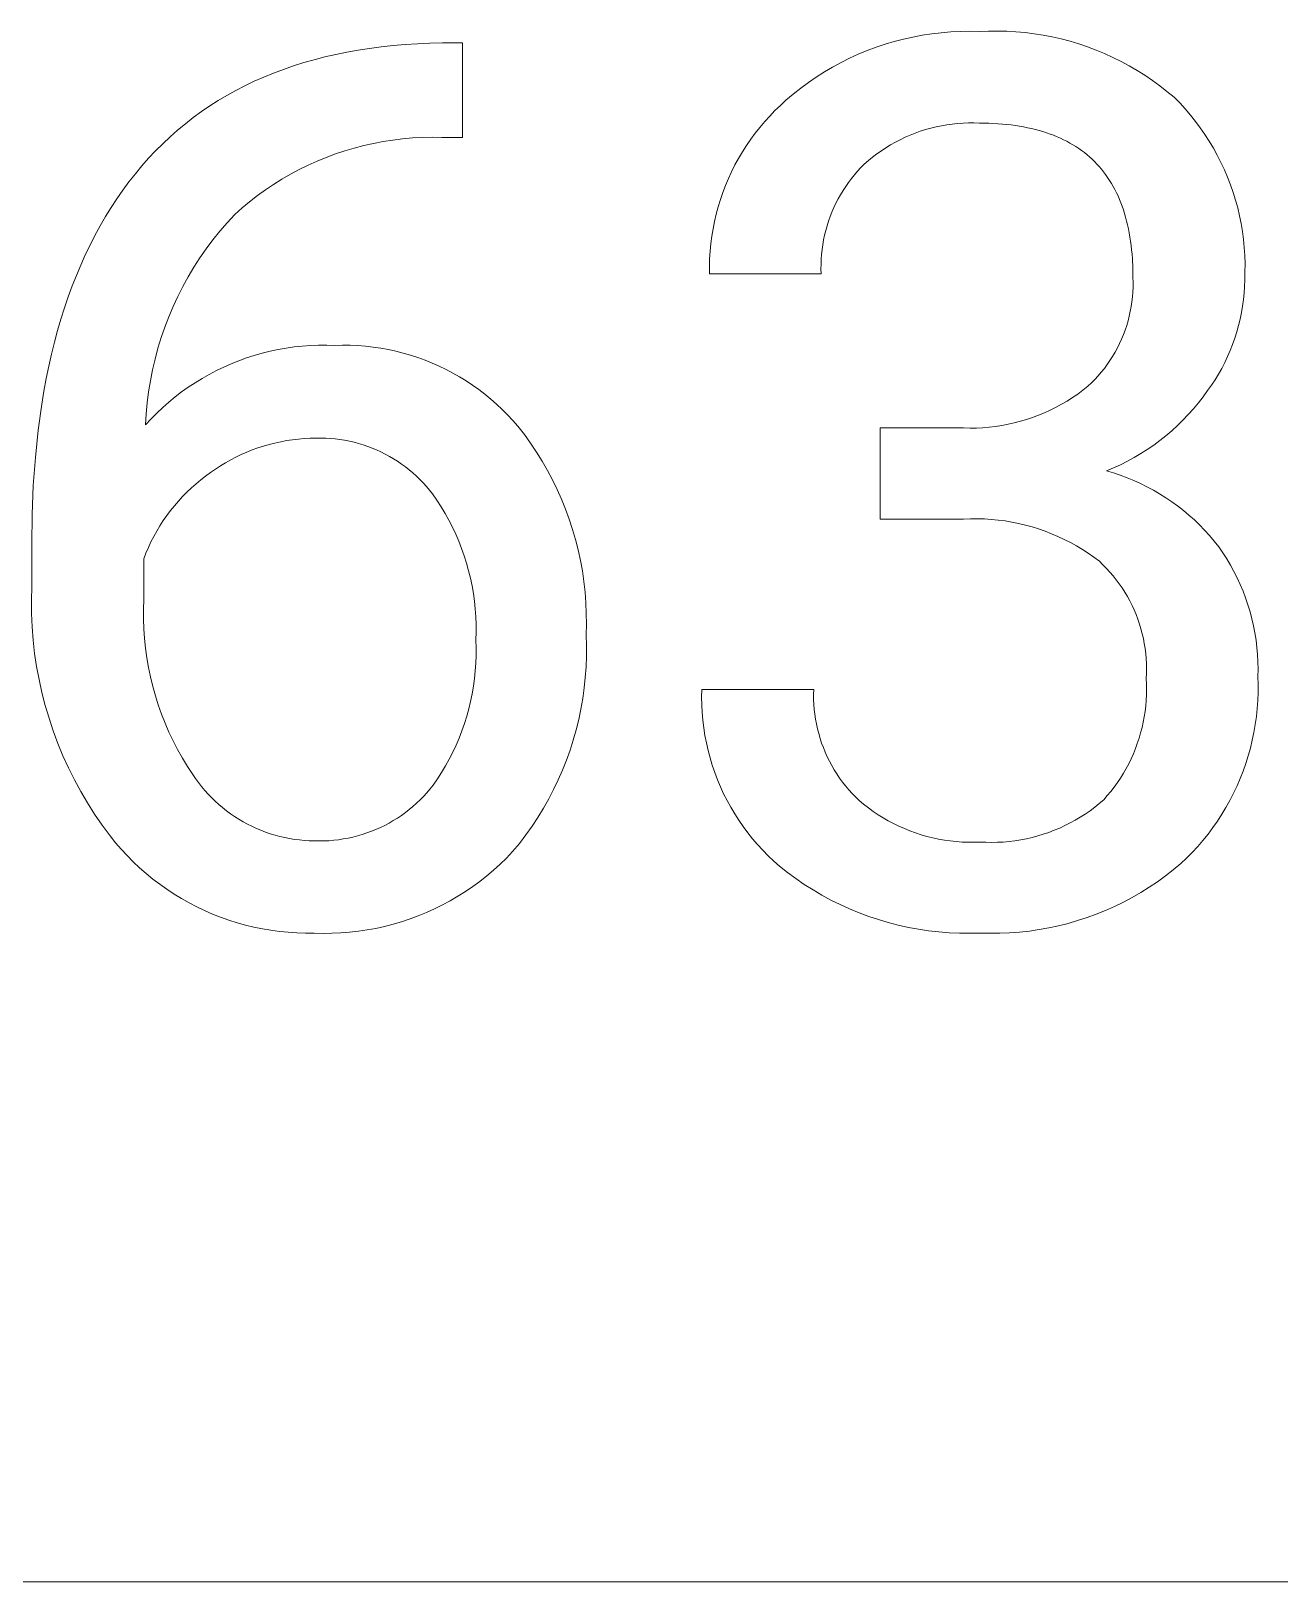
# Model space of a CAD drawing. Header units: millimetres. Extents: x 0 to 3480, y 0 to 2432.
# Drawn here: x 2819.2 to 2866.1, y 194.6 to 252.8 of the extents above; entities that cross this region are included whole.
import ezdxf

# ---------------------------------------------------------------- set-up
doc = ezdxf.new("R2010")
doc.units = ezdxf.units.MM
doc.header["$MEASUREMENT"] = 0
doc.layers.add('Domyślny', color=7, linetype='Continuous', true_color=0x000000)

msp = doc.modelspace()

# ---------------------------------------------------------------- linework, layer by layer
at = {"layer": 'Domyślny', "color": 18, "lineweight": 15, "true_color": 0x000000}
for p, q in [((2832.316, 252.218), (2832.762, 252.266)), ((2832.762, 252.266), (2833.215, 252.305)), ((2833.215, 252.305), (2833.676, 252.334)), ((2833.676, 252.334), (2834.144, 252.354)), ((2834.144, 252.354), (2834.62, 252.366)), ((2834.62, 252.366), (2835.373, 252.366)), ((2835.373, 252.366), (2835.373, 248.819)), ((2850.904, 252.204), (2851.245, 252.318)), ((2851.245, 252.318), (2851.589, 252.421)), ((2851.589, 252.421), (2851.937, 252.512)), ((2851.937, 252.512), (2852.287, 252.59)), ((2852.287, 252.59), (2852.64, 252.657)), ((2852.64, 252.657), (2852.995, 252.711)), ((2852.995, 252.711), (2853.352, 252.753)), ((2853.352, 252.753), (2853.71, 252.782)), ((2853.71, 252.782), (2854.068, 252.8)), ((2854.068, 252.8), (2854.427, 252.804)), ((2854.427, 252.804), (2854.787, 252.797)), ((2854.787, 252.797), (2855.13, 252.812)), ((2855.13, 252.812), (2855.474, 252.816)), ((2855.474, 252.816), (2855.818, 252.808)), ((2855.818, 252.808), (2856.162, 252.788)), ((2856.162, 252.788), (2856.505, 252.757)), ((2856.505, 252.757), (2856.846, 252.715)), ((2856.846, 252.715), (2857.186, 252.661)), ((2857.186, 252.661), (2857.524, 252.595)), ((2857.524, 252.595), (2857.859, 252.519)), ((2857.859, 252.519), (2858.192, 252.431)), ((2858.192, 252.431), (2858.521, 252.332)), ((2858.521, 252.332), (2858.847, 252.222)), ((2829.403, 251.627), (2829.797, 251.739)), ((2829.797, 251.739), (2830.198, 251.842)), ((2830.198, 251.842), (2830.607, 251.935)), ((2830.607, 251.935), (2831.023, 252.02)), ((2831.023, 252.02), (2831.447, 252.095)), ((2831.447, 252.095), (2831.878, 252.161)), ((2831.878, 252.161), (2832.316, 252.218)), ((2849.588, 251.631), (2849.91, 251.791)), ((2849.91, 251.791), (2850.237, 251.94)), ((2850.237, 251.94), (2850.568, 252.078)), ((2850.568, 252.078), (2850.904, 252.204)), ((2858.847, 252.222), (2859.169, 252.101)), ((2859.169, 252.101), (2859.487, 251.969)), ((2859.487, 251.969), (2859.8, 251.827)), ((2859.8, 251.827), (2860.109, 251.674)), ((2827.9, 251.086), (2828.265, 251.235)), ((2828.265, 251.235), (2828.637, 251.375)), ((2828.637, 251.375), (2829.016, 251.505)), ((2829.016, 251.505), (2829.403, 251.627)), ((2848.66, 251.084), (2848.963, 251.277)), ((2848.963, 251.277), (2849.273, 251.459)), ((2849.273, 251.459), (2849.588, 251.631)), ((2860.109, 251.674), (2860.412, 251.511)), ((2860.412, 251.511), (2860.709, 251.338)), ((2860.709, 251.338), (2861, 251.155)), ((2861, 251.155), (2861.286, 250.962)), ((2826.517, 250.399), (2826.852, 250.585)), ((2826.852, 250.585), (2827.194, 250.761)), ((2827.194, 250.761), (2827.543, 250.928)), ((2827.543, 250.928), (2827.9, 251.086)), ((2847.793, 250.445), (2848.075, 250.668)), ((2848.075, 250.668), (2848.364, 250.881)), ((2848.364, 250.881), (2848.66, 251.084)), ((2861.286, 250.962), (2861.564, 250.76)), ((2861.564, 250.76), (2861.835, 250.549)), ((2861.835, 250.549), (2862.1, 250.328)), ((2825.557, 249.787), (2825.869, 250)), ((2825.869, 250), (2826.189, 250.204)), ((2826.189, 250.204), (2826.517, 250.399)), ((2847.107, 249.826), (2847.31, 250.023)), ((2847.31, 250.023), (2847.52, 250.212)), ((2847.52, 250.212), (2847.793, 250.445)), ((2862.1, 250.328), (2862.312, 250.112)), ((2862.312, 250.112), (2862.518, 249.889)), ((2824.954, 249.332), (2825.251, 249.564)), ((2825.251, 249.564), (2825.557, 249.787)), ((2846.538, 249.197), (2846.72, 249.413)), ((2846.72, 249.413), (2846.91, 249.623)), ((2846.91, 249.623), (2847.107, 249.826)), ((2854.172, 249.355), (2853.968, 249.34)), ((2854.377, 249.362), (2854.172, 249.355)), ((2854.582, 249.362), (2854.377, 249.362)), ((2854.787, 249.355), (2854.582, 249.362)), ((2855.142, 249.349), (2854.787, 249.355)), ((2862.518, 249.889), (2862.715, 249.659)), ((2862.715, 249.659), (2862.905, 249.422)), ((2862.905, 249.422), (2863.086, 249.179)), ((2824.105, 248.582), (2824.38, 248.841)), ((2824.38, 248.841), (2824.663, 249.091)), ((2824.663, 249.091), (2824.954, 249.332)), ((2833.486, 248.798), (2833.116, 248.765)), ((2833.856, 248.817), (2833.486, 248.798)), ((2834.226, 248.824), (2833.856, 248.817)), ((2834.596, 248.819), (2834.226, 248.824)), ((2835.373, 248.819), (2834.596, 248.819)), ((2846.195, 248.748), (2846.363, 248.975)), ((2846.363, 248.975), (2846.538, 249.197)), ((2851.997, 248.823), (2851.812, 248.734)), ((2852.185, 248.904), (2851.997, 248.823)), ((2852.375, 248.98), (2852.185, 248.904)), ((2852.568, 249.049), (2852.375, 248.98)), ((2852.763, 249.111), (2852.568, 249.049)), ((2852.96, 249.166), (2852.763, 249.111)), ((2853.159, 249.215), (2852.96, 249.166)), ((2853.36, 249.257), (2853.159, 249.215)), ((2853.562, 249.291), (2853.36, 249.257)), ((2853.764, 249.319), (2853.562, 249.291)), ((2853.968, 249.34), (2853.764, 249.319)), ((2855.485, 249.332), (2855.142, 249.349)), ((2855.653, 249.319), (2855.485, 249.332)), ((2855.818, 249.304), (2855.653, 249.319)), ((2855.98, 249.286), (2855.818, 249.304)), ((2856.139, 249.264), (2855.98, 249.286)), ((2856.296, 249.24), (2856.139, 249.264)), ((2856.449, 249.214), (2856.296, 249.24)), ((2856.6, 249.184), (2856.449, 249.214)), ((2856.748, 249.152), (2856.6, 249.184)), ((2856.893, 249.116), (2856.748, 249.152)), ((2857.035, 249.078), (2856.893, 249.116)), ((2857.175, 249.037), (2857.035, 249.078)), ((2857.312, 248.994), (2857.175, 249.037)), ((2857.445, 248.947), (2857.312, 248.994)), ((2857.577, 248.898), (2857.445, 248.947)), ((2857.705, 248.845), (2857.577, 248.898)), ((2857.83, 248.79), (2857.705, 248.845)), ((2857.953, 248.732), (2857.83, 248.79)), ((2863.086, 249.179), (2863.259, 248.93)), ((2863.259, 248.93), (2863.424, 248.675)), ((2823.576, 248.035), (2823.836, 248.313)), ((2823.836, 248.313), (2824.105, 248.582)), ((2830.592, 248.197), (2830.245, 248.068)), ((2830.944, 248.314), (2830.592, 248.197)), ((2831.299, 248.42), (2830.944, 248.314)), ((2831.657, 248.513), (2831.299, 248.42)), ((2832.019, 248.595), (2831.657, 248.513)), ((2832.383, 248.664), (2832.019, 248.595)), ((2832.749, 248.721), (2832.383, 248.664)), ((2833.116, 248.765), (2832.749, 248.721)), ((2845.74, 248.032), (2845.884, 248.276)), ((2845.884, 248.276), (2846.036, 248.514)), ((2846.036, 248.514), (2846.195, 248.748)), ((2850.939, 248.202), (2850.776, 248.078)), ((2851.106, 248.32), (2850.939, 248.202)), ((2851.277, 248.433), (2851.106, 248.32)), ((2851.452, 248.539), (2851.277, 248.433)), ((2851.631, 248.64), (2851.452, 248.539)), ((2851.812, 248.734), (2851.631, 248.64)), ((2858.073, 248.672), (2857.953, 248.732)), ((2858.189, 248.608), (2858.073, 248.672)), ((2858.304, 248.542), (2858.189, 248.608)), ((2858.415, 248.473), (2858.304, 248.542)), ((2858.523, 248.401), (2858.415, 248.473)), ((2858.629, 248.326), (2858.523, 248.401)), ((2858.732, 248.248), (2858.629, 248.326)), ((2858.832, 248.167), (2858.732, 248.248)), ((2863.424, 248.675), (2863.58, 248.415)), ((2863.58, 248.415), (2863.726, 248.149)), ((2823.076, 247.452), (2823.322, 247.748)), ((2823.322, 247.748), (2823.576, 248.035)), ((2829.232, 247.611), (2828.906, 247.437)), ((2829.565, 247.775), (2829.232, 247.611)), ((2829.902, 247.927), (2829.565, 247.775)), ((2830.245, 248.068), (2829.902, 247.927)), ((2845.477, 247.532), (2845.604, 247.784)), ((2845.604, 247.784), (2845.74, 248.032)), ((2850.335, 247.684), (2850.212, 247.55)), ((2850.464, 247.813), (2850.335, 247.684)), ((2850.618, 247.948), (2850.464, 247.813)), ((2850.776, 248.078), (2850.618, 247.948)), ((2858.929, 248.084), (2858.832, 248.167)), ((2859.024, 247.998), (2858.929, 248.084)), ((2859.115, 247.909), (2859.024, 247.998)), ((2859.204, 247.817), (2859.115, 247.909)), ((2859.29, 247.722), (2859.204, 247.817)), ((2859.373, 247.625), (2859.29, 247.722)), ((2859.453, 247.524), (2859.373, 247.625)), ((2863.726, 248.149), (2863.864, 247.879)), ((2863.864, 247.879), (2863.993, 247.604)), ((2822.605, 246.833), (2822.837, 247.146)), ((2822.837, 247.146), (2823.076, 247.452)), ((2828.271, 247.055), (2827.963, 246.848)), ((2828.585, 247.251), (2828.271, 247.055)), ((2828.906, 247.437), (2828.585, 247.251)), ((2845.249, 247.014), (2845.359, 247.275)), ((2845.359, 247.275), (2845.477, 247.532)), ((2849.868, 247.125), (2849.764, 246.975)), ((2849.978, 247.27), (2849.868, 247.125)), ((2850.092, 247.412), (2849.978, 247.27)), ((2850.212, 247.55), (2850.092, 247.412)), ((2859.531, 247.421), (2859.453, 247.524)), ((2859.606, 247.315), (2859.531, 247.421)), ((2859.677, 247.206), (2859.606, 247.315)), ((2859.747, 247.094), (2859.677, 247.206)), ((2859.813, 246.98), (2859.747, 247.094)), ((2863.993, 247.604), (2864.112, 247.325)), ((2864.112, 247.325), (2864.221, 247.042)), ((2864.221, 247.042), (2864.321, 246.756)), ((2822.164, 246.181), (2822.38, 246.511)), ((2822.38, 246.511), (2822.605, 246.833)), ((2827.663, 246.631), (2827.37, 246.404)), ((2827.963, 246.848), (2827.663, 246.631)), ((2844.973, 246.213), (2845.056, 246.483)), ((2845.056, 246.483), (2845.148, 246.75)), ((2845.148, 246.75), (2845.249, 247.014)), ((2849.481, 246.508), (2849.397, 246.346)), ((2849.57, 246.667), (2849.481, 246.508)), ((2849.664, 246.823), (2849.57, 246.667)), ((2849.764, 246.975), (2849.664, 246.823)), ((2859.876, 246.862), (2859.813, 246.98)), ((2859.937, 246.742), (2859.876, 246.862)), ((2859.995, 246.619), (2859.937, 246.742)), ((2860.049, 246.493), (2859.995, 246.619)), ((2860.102, 246.364), (2860.049, 246.493)), ((2864.321, 246.756), (2864.411, 246.466)), ((2864.411, 246.466), (2864.491, 246.174)), ((2821.954, 245.842), (2822.164, 246.181)), ((2826.808, 245.922), (2826.525, 245.614)), ((2827.085, 246.168), (2826.808, 245.922)), ((2827.37, 246.404), (2827.085, 246.168)), ((2844.835, 245.664), (2844.899, 245.94)), ((2844.899, 245.94), (2844.973, 246.213)), ((2849.246, 246.014), (2849.179, 245.845)), ((2849.319, 246.181), (2849.246, 246.014)), ((2849.397, 246.346), (2849.319, 246.181)), ((2860.151, 246.233), (2860.102, 246.364)), ((2860.197, 246.098), (2860.151, 246.233)), ((2860.241, 245.961), (2860.197, 246.098)), ((2860.282, 245.821), (2860.241, 245.961)), ((2864.491, 246.174), (2864.561, 245.878)), ((2864.561, 245.878), (2864.621, 245.581)), ((2821.559, 245.14), (2821.753, 245.495)), ((2821.753, 245.495), (2821.954, 245.842)), ((2826.253, 245.298), (2825.992, 244.971)), ((2826.525, 245.614), (2826.253, 245.298)), ((2844.734, 245.108), (2844.779, 245.387)), ((2844.779, 245.387), (2844.835, 245.664)), ((2849.014, 245.324), (2848.97, 245.147)), ((2849.063, 245.499), (2849.014, 245.324)), ((2849.118, 245.673), (2849.063, 245.499)), ((2849.179, 245.845), (2849.118, 245.673)), ((2860.32, 245.678), (2860.282, 245.821)), ((2860.355, 245.532), (2860.32, 245.678)), ((2860.388, 245.383), (2860.355, 245.532)), ((2860.417, 245.232), (2860.388, 245.383)), ((2864.621, 245.581), (2864.67, 245.282)), ((2864.67, 245.282), (2864.71, 244.981)), ((2821.194, 244.404), (2821.373, 244.776)), ((2821.373, 244.776), (2821.559, 245.14)), ((2825.992, 244.971), (2825.742, 244.637)), ((2844.67, 244.546), (2844.697, 244.828)), ((2844.697, 244.828), (2844.734, 245.108)), ((2848.901, 244.789), (2848.876, 244.608)), ((2848.933, 244.968), (2848.901, 244.789)), ((2848.97, 245.147), (2848.933, 244.968)), ((2860.444, 245.077), (2860.417, 245.232)), ((2860.468, 244.92), (2860.444, 245.077)), ((2860.489, 244.76), (2860.468, 244.92)), ((2860.507, 244.597), (2860.489, 244.76)), ((2864.71, 244.981), (2864.739, 244.679)), ((2821.023, 244.024), (2821.194, 244.404)), ((2825.504, 244.293), (2825.278, 243.942)), ((2825.742, 244.637), (2825.504, 244.293)), ((2844.644, 243.982), (2844.652, 244.264)), ((2844.652, 244.264), (2844.67, 244.546)), ((2848.844, 244.245), (2848.837, 244.063)), ((2848.857, 244.427), (2848.844, 244.245)), ((2848.876, 244.608), (2848.857, 244.427)), ((2860.523, 244.431), (2860.507, 244.597)), ((2860.536, 244.263), (2860.523, 244.431)), ((2860.553, 243.917), (2860.536, 244.263)), ((2864.739, 244.679), (2864.758, 244.377)), ((2864.758, 244.377), (2864.767, 244.073)), ((2820.703, 243.238), (2820.859, 243.635)), ((2820.859, 243.635), (2821.023, 244.024)), ((2825.063, 243.584), (2824.862, 243.218)), ((2825.278, 243.942), (2825.063, 243.584)), ((2844.646, 243.699), (2844.644, 243.982)), ((2848.841, 243.699), (2844.646, 243.699)), ((2848.837, 244.063), (2848.836, 243.881)), ((2848.836, 243.881), (2848.841, 243.699)), ((2860.558, 243.56), (2860.553, 243.917)), ((2860.563, 243.377), (2860.558, 243.56)), ((2864.765, 243.77), (2864.754, 243.467)), ((2864.767, 244.073), (2864.765, 243.77)), ((2820.555, 242.832), (2820.703, 243.238)), ((2824.862, 243.218), (2824.673, 242.845)), ((2860.539, 242.829), (2860.553, 243.012)), ((2860.553, 243.012), (2860.561, 243.194)), ((2860.561, 243.194), (2860.563, 243.377)), ((2864.731, 242.972), (2864.707, 242.726)), ((2864.746, 243.22), (2864.731, 242.972)), ((2864.754, 243.467), (2864.746, 243.22)), ((2820.281, 241.996), (2820.414, 242.419)), ((2820.414, 242.419), (2820.555, 242.832)), ((2824.497, 242.466), (2824.334, 242.082)), ((2824.673, 242.845), (2824.497, 242.466)), ((2860.458, 242.287), (2860.491, 242.467)), ((2860.491, 242.467), (2860.518, 242.648)), ((2860.518, 242.648), (2860.539, 242.829)), ((2864.674, 242.48), (2864.633, 242.236)), ((2864.707, 242.726), (2864.674, 242.48)), ((2820.156, 241.566), (2820.281, 241.996)), ((2824.334, 242.082), (2824.184, 241.692)), ((2860.321, 241.756), (2860.373, 241.932)), ((2860.373, 241.932), (2860.418, 242.109)), ((2860.418, 242.109), (2860.458, 242.287)), ((2864.583, 241.993), (2864.525, 241.753)), ((2864.633, 242.236), (2864.583, 241.993)), ((2820.038, 241.126), (2820.156, 241.566)), ((2824.048, 241.297), (2823.925, 240.897)), ((2824.184, 241.692), (2824.048, 241.297)), ((2860.053, 241.076), (2860.129, 241.243)), ((2860.129, 241.243), (2860.199, 241.412)), ((2860.199, 241.412), (2860.263, 241.583)), ((2860.263, 241.583), (2860.321, 241.756)), ((2864.384, 241.278), (2864.302, 241.044)), ((2864.459, 241.514), (2864.384, 241.278)), ((2864.525, 241.753), (2864.459, 241.514)), ((2819.825, 240.223), (2819.928, 240.679)), ((2819.928, 240.679), (2820.038, 241.126)), ((2823.925, 240.897), (2823.816, 240.494)), ((2827.252, 240.535), (2827.544, 240.629)), ((2827.544, 240.629), (2827.839, 240.714)), ((2827.839, 240.714), (2828.137, 240.788)), ((2828.137, 240.788), (2828.437, 240.852)), ((2828.437, 240.852), (2828.74, 240.905)), ((2828.74, 240.905), (2829.043, 240.948)), ((2829.043, 240.948), (2829.348, 240.981)), ((2829.348, 240.981), (2829.655, 241.004)), ((2829.655, 241.004), (2829.961, 241.015)), ((2829.961, 241.015), (2830.268, 241.017)), ((2830.268, 241.017), (2830.575, 241.008)), ((2830.575, 241.008), (2830.863, 241.014)), ((2830.863, 241.014), (2831.151, 241.011)), ((2831.151, 241.011), (2831.439, 240.999)), ((2831.439, 240.999), (2831.726, 240.976)), ((2831.726, 240.976), (2832.012, 240.944)), ((2832.012, 240.944), (2832.298, 240.902)), ((2832.298, 240.902), (2832.581, 240.851)), ((2832.581, 240.851), (2832.863, 240.79)), ((2832.863, 240.79), (2833.142, 240.719)), ((2833.142, 240.719), (2833.419, 240.639)), ((2833.419, 240.639), (2833.693, 240.55)), ((2859.792, 240.595), (2859.885, 240.752)), ((2859.885, 240.752), (2859.972, 240.913)), ((2859.972, 240.913), (2860.053, 241.076)), ((2864.211, 240.814), (2864.113, 240.586)), ((2864.302, 241.044), (2864.211, 240.814)), ((2819.73, 239.759), (2819.825, 240.223)), ((2823.721, 240.087), (2823.641, 239.677)), ((2823.816, 240.494), (2823.721, 240.087)), ((2825.85, 239.917), (2826.122, 240.06)), ((2826.122, 240.06), (2826.398, 240.193)), ((2826.398, 240.193), (2826.679, 240.317)), ((2826.679, 240.317), (2826.964, 240.431)), ((2826.964, 240.431), (2827.252, 240.535)), ((2833.693, 240.55), (2833.964, 240.452)), ((2833.964, 240.452), (2834.231, 240.344)), ((2834.231, 240.344), (2834.495, 240.228)), ((2834.495, 240.228), (2834.754, 240.102)), ((2834.754, 240.102), (2835.009, 239.968)), ((2859.368, 239.999), (2859.482, 240.142)), ((2859.482, 240.142), (2859.591, 240.29)), ((2859.591, 240.29), (2859.694, 240.44)), ((2859.694, 240.44), (2859.792, 240.595)), ((2863.893, 240.143), (2863.771, 239.927)), ((2864.007, 240.363), (2863.893, 240.143)), ((2864.113, 240.586), (2864.007, 240.363)), ((2819.642, 239.286), (2819.73, 239.759)), ((2823.641, 239.677), (2823.574, 239.265)), ((2825.066, 239.435), (2825.322, 239.605)), ((2825.322, 239.605), (2825.583, 239.765)), ((2825.583, 239.765), (2825.85, 239.917)), ((2835.009, 239.968), (2835.26, 239.826)), ((2835.26, 239.826), (2835.505, 239.675)), ((2835.505, 239.675), (2835.745, 239.516)), ((2835.745, 239.516), (2835.98, 239.349)), ((2858.678, 239.32), (2858.866, 239.469)), ((2858.866, 239.469), (2858.999, 239.595)), ((2858.999, 239.595), (2859.126, 239.725)), ((2859.126, 239.725), (2859.25, 239.86)), ((2859.25, 239.86), (2859.368, 239.999)), ((2863.506, 239.509), (2863.363, 239.306)), ((2863.642, 239.715), (2863.506, 239.509)), ((2863.771, 239.927), (2863.642, 239.715)), ((2819.562, 238.805), (2819.642, 239.286)), ((2823.574, 239.265), (2823.521, 238.851)), ((2824.106, 238.672), (2824.336, 238.875)), ((2824.336, 238.875), (2824.573, 239.07)), ((2824.573, 239.07), (2824.816, 239.257)), ((2824.816, 239.257), (2825.066, 239.435)), ((2835.98, 239.349), (2836.209, 239.174)), ((2836.209, 239.174), (2836.432, 238.991)), ((2836.432, 238.991), (2836.649, 238.801)), ((2857.877, 238.794), (2858.084, 238.916)), ((2858.084, 238.916), (2858.286, 239.044)), ((2858.286, 239.044), (2858.484, 239.179)), ((2858.484, 239.179), (2858.678, 239.32)), ((2863.193, 239.072), (2863.015, 238.844)), ((2863.363, 239.306), (2863.193, 239.072)), ((2819.426, 237.818), (2819.562, 238.805)), ((2823.483, 238.435), (2823.459, 238.018)), ((2823.521, 238.851), (2823.483, 238.435)), ((2823.667, 238.243), (2823.883, 238.461)), ((2823.883, 238.461), (2824.106, 238.672)), ((2836.649, 238.801), (2836.859, 238.604)), ((2836.859, 238.604), (2837.062, 238.4)), ((2837.062, 238.4), (2837.258, 238.189)), ((2856.56, 238.223), (2856.787, 238.299)), ((2856.787, 238.299), (2857.011, 238.383)), ((2857.011, 238.383), (2857.233, 238.475)), ((2857.233, 238.475), (2857.451, 238.574)), ((2857.451, 238.574), (2857.666, 238.681)), ((2857.666, 238.681), (2857.877, 238.794)), ((2862.636, 238.406), (2862.436, 238.198)), ((2862.829, 238.622), (2862.636, 238.406)), ((2863.015, 238.844), (2862.829, 238.622)), ((2819.319, 236.797), (2819.426, 237.818)), ((2823.459, 238.018), (2823.667, 238.243)), ((2837.258, 238.189), (2837.447, 237.971)), ((2837.447, 237.971), (2837.693, 237.654)), ((2851.055, 237.904), (2854.195, 237.904)), ((2851.055, 234.485), (2851.055, 237.904)), ((2854.195, 237.904), (2854.435, 237.899)), ((2854.435, 237.899), (2854.675, 237.902)), ((2854.675, 237.902), (2854.914, 237.914)), ((2854.914, 237.914), (2855.153, 237.934)), ((2855.153, 237.934), (2855.391, 237.962)), ((2855.391, 237.962), (2855.628, 237.998)), ((2855.628, 237.998), (2855.864, 238.042)), ((2855.864, 238.042), (2856.098, 238.095)), ((2856.098, 238.095), (2856.33, 238.155)), ((2856.33, 238.155), (2856.56, 238.223)), ((2862.015, 237.801), (2861.794, 237.614)), ((2862.229, 237.996), (2862.015, 237.801)), ((2862.436, 238.198), (2862.229, 237.996)), ((2827.678, 237.155), (2827.469, 237.079)), ((2827.89, 237.224), (2827.678, 237.155)), ((2828.105, 237.285), (2827.89, 237.224)), ((2828.321, 237.34), (2828.105, 237.285)), ((2828.539, 237.388), (2828.321, 237.34)), ((2828.758, 237.428), (2828.539, 237.388)), ((2828.978, 237.461), (2828.758, 237.428)), ((2829.2, 237.486), (2828.978, 237.461)), ((2829.422, 237.505), (2829.2, 237.486)), ((2829.645, 237.516), (2829.422, 237.505)), ((2829.868, 237.519), (2829.645, 237.516)), ((2830.047, 237.521), (2829.868, 237.519)), ((2830.227, 237.517), (2830.047, 237.521)), ((2830.406, 237.507), (2830.227, 237.517)), ((2830.585, 237.491), (2830.406, 237.507)), ((2830.763, 237.469), (2830.585, 237.491)), ((2830.94, 237.441), (2830.763, 237.469)), ((2831.117, 237.407), (2830.94, 237.441)), ((2831.292, 237.367), (2831.117, 237.407)), ((2831.465, 237.321), (2831.292, 237.367)), ((2831.637, 237.269), (2831.465, 237.321)), ((2831.807, 237.211), (2831.637, 237.269)), ((2831.975, 237.148), (2831.807, 237.211)), ((2832.141, 237.079), (2831.975, 237.148)), ((2837.693, 237.654), (2837.928, 237.329)), ((2837.928, 237.329), (2838.152, 236.996)), ((2861.335, 237.262), (2861.096, 237.098)), ((2861.568, 237.434), (2861.335, 237.262)), ((2861.794, 237.614), (2861.568, 237.434)), ((2819.243, 235.743), (2819.319, 236.797)), ((2826.464, 236.598), (2826.273, 236.483)), ((2826.658, 236.708), (2826.464, 236.598)), ((2826.856, 236.811), (2826.658, 236.708)), ((2827.057, 236.907), (2826.856, 236.811)), ((2827.262, 236.996), (2827.057, 236.907)), ((2827.469, 237.079), (2827.262, 236.996)), ((2832.304, 237.004), (2832.141, 237.079)), ((2832.465, 236.924), (2832.304, 237.004)), ((2832.623, 236.838), (2832.465, 236.924)), ((2832.778, 236.748), (2832.623, 236.838)), ((2832.93, 236.652), (2832.778, 236.748)), ((2833.078, 236.551), (2832.93, 236.652)), ((2833.223, 236.445), (2833.078, 236.551)), ((2838.152, 236.996), (2838.364, 236.656)), ((2838.364, 236.656), (2838.564, 236.308)), ((2860.35, 236.656), (2860.091, 236.526)), ((2860.603, 236.795), (2860.35, 236.656)), ((2860.853, 236.942), (2860.603, 236.795)), ((2861.096, 237.098), (2860.853, 236.942)), ((2825.533, 235.956), (2825.355, 235.808)), ((2825.716, 236.097), (2825.533, 235.956)), ((2825.904, 236.233), (2825.716, 236.097)), ((2826.087, 236.361), (2825.904, 236.233)), ((2826.273, 236.483), (2826.087, 236.361)), ((2833.364, 236.334), (2833.223, 236.445)), ((2833.502, 236.218), (2833.364, 236.334)), ((2833.635, 236.098), (2833.502, 236.218)), ((2833.764, 235.973), (2833.635, 236.098)), ((2833.889, 235.844), (2833.764, 235.973)), ((2838.564, 236.308), (2838.752, 235.954)), ((2838.752, 235.954), (2838.928, 235.593)), ((2859.828, 236.405), (2859.561, 236.293)), ((2859.561, 236.293), (2859.823, 236.216)), ((2859.823, 236.216), (2860.081, 236.129)), ((2860.091, 236.526), (2859.828, 236.405)), ((2860.081, 236.129), (2860.337, 236.034)), ((2860.337, 236.034), (2860.589, 235.93)), ((2819.197, 234.654), (2819.243, 235.743)), ((2825.013, 235.495), (2824.851, 235.33)), ((2825.181, 235.654), (2825.013, 235.495)), ((2825.355, 235.808), (2825.181, 235.654)), ((2834.01, 235.711), (2833.889, 235.844)), ((2834.126, 235.574), (2834.01, 235.711)), ((2834.237, 235.433), (2834.126, 235.574)), ((2834.404, 235.194), (2834.237, 235.433)), ((2838.928, 235.593), (2839.091, 235.227)), ((2860.589, 235.93), (2860.838, 235.818)), ((2860.838, 235.818), (2861.082, 235.697)), ((2861.082, 235.697), (2861.323, 235.568)), ((2861.323, 235.568), (2861.558, 235.431)), ((2861.558, 235.431), (2861.789, 235.286)), ((2824.398, 234.803), (2824.26, 234.617)), ((2824.543, 234.983), (2824.398, 234.803)), ((2824.694, 235.159), (2824.543, 234.983)), ((2824.851, 235.33), (2824.694, 235.159)), ((2834.562, 234.948), (2834.404, 235.194)), ((2834.713, 234.698), (2834.562, 234.948)), ((2839.091, 235.227), (2839.242, 234.855)), ((2839.242, 234.855), (2839.379, 234.478)), ((2861.789, 235.286), (2862.015, 235.134)), ((2862.015, 235.134), (2862.236, 234.974)), ((2862.236, 234.974), (2862.451, 234.806)), ((2862.451, 234.806), (2862.66, 234.631)), ((2819.182, 233.533), (2819.197, 234.654)), ((2824.001, 234.233), (2823.882, 234.034)), ((2824.127, 234.427), (2824.001, 234.233)), ((2824.26, 234.617), (2824.127, 234.427)), ((2834.855, 234.443), (2834.713, 234.698)), ((2834.988, 234.183), (2834.855, 234.443)), ((2839.379, 234.478), (2839.504, 234.097)), ((2854.195, 234.485), (2851.055, 234.485)), ((2854.455, 234.495), (2854.195, 234.485)), ((2854.715, 234.496), (2854.455, 234.495)), ((2854.975, 234.488), (2854.715, 234.496)), ((2855.234, 234.472), (2854.975, 234.488)), ((2855.492, 234.446), (2855.234, 234.472)), ((2855.75, 234.412), (2855.492, 234.446)), ((2856.006, 234.369), (2855.75, 234.412)), ((2856.261, 234.318), (2856.006, 234.369)), ((2856.514, 234.258), (2856.261, 234.318)), ((2856.764, 234.189), (2856.514, 234.258)), ((2862.66, 234.631), (2862.863, 234.449)), ((2862.863, 234.449), (2863.06, 234.26)), ((2863.06, 234.26), (2863.25, 234.065)), ((2823.664, 233.626), (2823.565, 233.416)), ((2823.769, 233.832), (2823.664, 233.626)), ((2823.882, 234.034), (2823.769, 233.832)), ((2835.112, 233.919), (2834.988, 234.183)), ((2835.228, 233.651), (2835.112, 233.919)), ((2835.334, 233.379), (2835.228, 233.651)), ((2839.504, 234.097), (2839.616, 233.711)), ((2839.616, 233.711), (2839.714, 233.322)), ((2857.012, 234.112), (2856.764, 234.189)), ((2857.257, 234.026), (2857.012, 234.112)), ((2857.5, 233.932), (2857.257, 234.026)), ((2857.739, 233.83), (2857.5, 233.932)), ((2857.974, 233.72), (2857.739, 233.83)), ((2858.205, 233.602), (2857.974, 233.72)), ((2863.25, 234.065), (2863.434, 233.863)), ((2863.434, 233.863), (2863.611, 233.656)), ((2863.611, 233.656), (2863.78, 233.442)), ((2819.182, 231.933), (2819.182, 233.533)), ((2823.473, 233.204), (2823.389, 232.988)), ((2823.565, 233.416), (2823.473, 233.204)), ((2835.431, 233.103), (2835.334, 233.379)), ((2835.519, 232.825), (2835.431, 233.103)), ((2839.714, 233.322), (2839.798, 232.93)), ((2858.432, 233.476), (2858.205, 233.602)), ((2858.655, 233.342), (2858.432, 233.476)), ((2858.874, 233.201), (2858.655, 233.342)), ((2859.087, 233.053), (2858.874, 233.201)), ((2859.295, 232.897), (2859.087, 233.053)), ((2863.78, 233.442), (2863.935, 233.218)), ((2863.935, 233.218), (2864.082, 232.988)), ((2823.389, 232.988), (2823.389, 231.458)), ((2835.598, 232.544), (2835.519, 232.825)), ((2835.667, 232.26), (2835.598, 232.544)), ((2839.798, 232.93), (2839.87, 232.536)), ((2839.87, 232.536), (2839.927, 232.138)), ((2859.431, 232.767), (2859.295, 232.897)), ((2859.563, 232.632), (2859.431, 232.767)), ((2859.69, 232.493), (2859.563, 232.632)), ((2859.812, 232.349), (2859.69, 232.493)), ((2864.082, 232.988), (2864.22, 232.754)), ((2864.22, 232.754), (2864.351, 232.515)), ((2864.351, 232.515), (2864.474, 232.271)), ((2819.169, 231.433), (2819.182, 231.933)), ((2835.726, 231.974), (2835.667, 232.26)), ((2835.776, 231.686), (2835.726, 231.974)), ((2839.927, 232.138), (2839.971, 231.74)), ((2859.929, 232.201), (2859.812, 232.349)), ((2860.041, 232.05), (2859.929, 232.201)), ((2860.148, 231.895), (2860.041, 232.05)), ((2860.25, 231.736), (2860.148, 231.895)), ((2864.474, 232.271), (2864.587, 232.024)), ((2864.587, 232.024), (2864.693, 231.773)), ((2819.174, 230.933), (2819.169, 231.433)), ((2823.389, 231.458), (2823.378, 231.093)), ((2835.817, 231.397), (2835.776, 231.686)), ((2835.847, 231.107), (2835.817, 231.397)), ((2839.971, 231.74), (2840.001, 231.34)), ((2840.001, 231.34), (2840.017, 230.939)), ((2860.346, 231.573), (2860.25, 231.736)), ((2860.436, 231.408), (2860.346, 231.573)), ((2860.521, 231.239), (2860.436, 231.408)), ((2864.693, 231.773), (2864.789, 231.518)), ((2864.789, 231.518), (2864.877, 231.26)), ((2819.196, 230.433), (2819.174, 230.933)), ((2823.378, 231.093), (2823.379, 230.727)), ((2823.379, 230.727), (2823.392, 230.362)), ((2835.868, 230.815), (2835.847, 231.107)), ((2835.879, 230.524), (2835.868, 230.815)), ((2840.017, 230.939), (2840.02, 230.538)), ((2860.6, 231.068), (2860.521, 231.239)), ((2860.673, 230.894), (2860.6, 231.068)), ((2860.74, 230.718), (2860.673, 230.894)), ((2860.801, 230.54), (2860.74, 230.718)), ((2864.877, 231.26), (2864.956, 230.999)), ((2864.956, 230.999), (2865.026, 230.736)), ((2865.026, 230.736), (2865.087, 230.47)), ((2819.236, 229.934), (2819.196, 230.433)), ((2823.392, 230.362), (2823.418, 229.998)), ((2835.871, 229.94), (2835.88, 230.232)), ((2835.88, 230.232), (2835.879, 230.524)), ((2840.02, 230.538), (2840.009, 230.137)), ((2840.009, 230.137), (2840.022, 229.737)), ((2860.856, 230.359), (2860.801, 230.54)), ((2860.904, 230.177), (2860.856, 230.359)), ((2860.947, 229.993), (2860.904, 230.177)), ((2865.087, 230.47), (2865.138, 230.203)), ((2865.138, 230.203), (2865.181, 229.933)), ((2819.292, 229.437), (2819.236, 229.934)), ((2823.418, 229.998), (2823.456, 229.634)), ((2823.456, 229.634), (2823.506, 229.272)), ((2835.88, 229.65), (2835.871, 229.94)), ((2835.879, 229.36), (2835.88, 229.65)), ((2840.022, 229.737), (2840.022, 229.336)), ((2860.983, 229.808), (2860.947, 229.993)), ((2861.013, 229.622), (2860.983, 229.808)), ((2861.036, 229.435), (2861.013, 229.622)), ((2865.181, 229.933), (2865.214, 229.663)), ((2865.214, 229.663), (2865.237, 229.391)), ((2819.366, 228.943), (2819.292, 229.437)), ((2823.506, 229.272), (2823.569, 228.912)), ((2835.849, 228.781), (2835.869, 229.07)), ((2835.869, 229.07), (2835.879, 229.36)), ((2840.022, 229.336), (2840.008, 228.936)), ((2861.053, 229.247), (2861.036, 229.435)), ((2861.064, 229.059), (2861.053, 229.247)), ((2861.068, 228.87), (2861.064, 229.059)), ((2865.237, 229.391), (2865.251, 229.119)), ((2865.251, 229.119), (2865.256, 228.847)), ((2819.457, 228.451), (2819.366, 228.943)), ((2819.566, 227.962), (2819.457, 228.451)), ((2823.569, 228.912), (2823.643, 228.554)), ((2823.643, 228.554), (2823.73, 228.199)), ((2835.78, 228.205), (2835.819, 228.493)), ((2835.819, 228.493), (2835.849, 228.781)), ((2839.98, 228.537), (2839.938, 228.138)), ((2840.008, 228.936), (2839.98, 228.537)), ((2861.057, 228.493), (2861.065, 228.682)), ((2861.066, 228.287), (2861.057, 228.493)), ((2861.065, 228.682), (2861.068, 228.87)), ((2865.256, 228.847), (2865.252, 228.574)), ((2865.252, 228.574), (2865.261, 228.272)), ((2819.691, 227.478), (2819.566, 227.962)), ((2823.73, 228.199), (2823.829, 227.847)), ((2823.829, 227.847), (2823.939, 227.499)), ((2835.672, 227.636), (2835.731, 227.92)), ((2835.731, 227.92), (2835.78, 228.205)), ((2839.938, 228.138), (2839.883, 227.742)), ((2844.351, 227.788), (2844.356, 228.076)), ((2844.356, 228.076), (2848.563, 228.076)), ((2848.563, 228.076), (2848.558, 227.891)), ((2848.558, 227.891), (2848.56, 227.705)), ((2861.055, 227.667), (2861.065, 227.874)), ((2861.065, 227.874), (2861.069, 228.08)), ((2861.069, 228.08), (2861.066, 228.287)), ((2865.26, 227.97), (2865.249, 227.668)), ((2865.261, 228.272), (2865.26, 227.97)), ((2819.833, 226.998), (2819.691, 227.478)), ((2823.939, 227.499), (2824.061, 227.155)), ((2835.527, 227.074), (2835.604, 227.354)), ((2835.604, 227.354), (2835.672, 227.636)), ((2839.815, 227.347), (2839.733, 226.955)), ((2839.883, 227.742), (2839.815, 227.347)), ((2844.356, 227.5), (2844.351, 227.788)), ((2844.371, 227.212), (2844.356, 227.5)), ((2848.56, 227.705), (2848.568, 227.52)), ((2848.568, 227.52), (2848.583, 227.335)), ((2848.583, 227.335), (2848.604, 227.151)), ((2860.981, 227.052), (2861.012, 227.256)), ((2861.012, 227.256), (2861.037, 227.461)), ((2861.037, 227.461), (2861.055, 227.667)), ((2865.227, 227.367), (2865.196, 227.066)), ((2865.249, 227.668), (2865.227, 227.367)), ((2819.991, 226.524), (2819.833, 226.998)), ((2824.061, 227.155), (2824.195, 226.815)), ((2824.195, 226.815), (2824.34, 226.479)), ((2835.344, 226.524), (2835.44, 226.798)), ((2835.44, 226.798), (2835.527, 227.074)), ((2839.733, 226.955), (2839.637, 226.567)), ((2844.396, 226.925), (2844.371, 227.212)), ((2844.431, 226.639), (2844.396, 226.925)), ((2844.475, 226.354), (2844.431, 226.639)), ((2848.604, 227.151), (2848.631, 226.967)), ((2848.631, 226.967), (2848.664, 226.785)), ((2848.664, 226.785), (2848.704, 226.603)), ((2860.845, 226.447), (2860.897, 226.647)), ((2860.897, 226.647), (2860.942, 226.849)), ((2860.942, 226.849), (2860.981, 227.052)), ((2865.154, 226.767), (2865.103, 226.469)), ((2865.196, 227.066), (2865.154, 226.767)), ((2820.166, 226.055), (2819.991, 226.524)), ((2820.357, 225.593), (2820.166, 226.055)), ((2824.34, 226.479), (2824.497, 226.149)), ((2824.497, 226.149), (2824.665, 225.824)), ((2835.125, 225.987), (2835.239, 226.254)), ((2835.239, 226.254), (2835.344, 226.524)), ((2839.529, 226.181), (2839.407, 225.8)), ((2839.637, 226.567), (2839.529, 226.181)), ((2844.53, 226.071), (2844.475, 226.354)), ((2844.594, 225.79), (2844.53, 226.071)), ((2848.704, 226.603), (2848.75, 226.424)), ((2848.75, 226.424), (2848.803, 226.246)), ((2848.803, 226.246), (2848.861, 226.07)), ((2848.861, 226.07), (2848.925, 225.896)), ((2860.65, 225.859), (2860.721, 226.053)), ((2860.721, 226.053), (2860.787, 226.249)), ((2860.787, 226.249), (2860.845, 226.447)), ((2865.041, 226.174), (2864.969, 225.88)), ((2865.103, 226.469), (2865.041, 226.174)), ((2820.564, 225.137), (2820.357, 225.593)), ((2824.665, 225.824), (2824.843, 225.505)), ((2824.843, 225.505), (2825.032, 225.193)), ((2834.871, 225.466), (2835.002, 225.725)), ((2835.002, 225.725), (2835.125, 225.987)), ((2839.407, 225.8), (2839.272, 225.423)), ((2844.668, 225.511), (2844.594, 225.79)), ((2844.752, 225.236), (2844.668, 225.511)), ((2848.925, 225.896), (2848.995, 225.724)), ((2848.995, 225.724), (2849.072, 225.555)), ((2849.072, 225.555), (2849.154, 225.388)), ((2860.396, 225.294), (2860.487, 225.479)), ((2860.487, 225.479), (2860.572, 225.668)), ((2860.572, 225.668), (2860.65, 225.859)), ((2864.888, 225.589), (2864.797, 225.301)), ((2864.969, 225.88), (2864.888, 225.589)), ((2820.787, 224.689), (2820.564, 225.137)), ((2825.032, 225.193), (2825.232, 224.887)), ((2825.232, 224.887), (2825.337, 224.732)), ((2834.425, 224.72), (2834.582, 224.963)), ((2834.582, 224.963), (2834.731, 225.212)), ((2834.731, 225.212), (2834.871, 225.466)), ((2839.124, 225.051), (2838.964, 224.684)), ((2839.272, 225.423), (2839.124, 225.051)), ((2844.845, 224.963), (2844.752, 225.236)), ((2844.947, 224.693), (2844.845, 224.963)), ((2849.154, 225.388), (2849.241, 225.225)), ((2849.241, 225.225), (2849.334, 225.064)), ((2849.334, 225.064), (2849.433, 224.907)), ((2849.433, 224.907), (2849.537, 224.754)), ((2860.087, 224.756), (2860.196, 224.932)), ((2860.196, 224.932), (2860.299, 225.111)), ((2860.299, 225.111), (2860.396, 225.294)), ((2864.696, 225.016), (2864.586, 224.735)), ((2864.797, 225.301), (2864.696, 225.016)), ((2821.025, 224.249), (2820.787, 224.689)), ((2825.337, 224.732), (2825.447, 224.582)), ((2825.447, 224.582), (2825.563, 224.435)), ((2825.563, 224.435), (2825.683, 224.292)), ((2834.027, 224.2), (2834.146, 224.338)), ((2834.146, 224.338), (2834.26, 224.481)), ((2834.26, 224.481), (2834.425, 224.72)), ((2838.791, 224.323), (2838.606, 223.968)), ((2838.964, 224.684), (2838.791, 224.323)), ((2845.059, 224.428), (2844.947, 224.693)), ((2845.179, 224.166), (2845.059, 224.428)), ((2849.537, 224.754), (2849.646, 224.604)), ((2849.646, 224.604), (2849.761, 224.458)), ((2849.761, 224.458), (2849.88, 224.316)), ((2849.88, 224.316), (2850.004, 224.178)), ((2859.725, 224.253), (2859.852, 224.417)), ((2859.852, 224.417), (2859.972, 224.585)), ((2859.972, 224.585), (2860.087, 224.756)), ((2864.466, 224.457), (2864.337, 224.184)), ((2864.586, 224.735), (2864.466, 224.457)), ((2821.278, 223.818), (2821.025, 224.249)), ((2821.546, 223.396), (2821.278, 223.818)), ((2825.683, 224.292), (2825.808, 224.153)), ((2825.808, 224.153), (2825.937, 224.018)), ((2825.937, 224.018), (2826.071, 223.888)), ((2826.071, 223.888), (2826.21, 223.763)), ((2826.21, 223.763), (2826.352, 223.642)), ((2833.506, 223.688), (2833.643, 223.809)), ((2833.643, 223.809), (2833.775, 223.935)), ((2833.775, 223.935), (2833.903, 224.065)), ((2833.903, 224.065), (2834.027, 224.2)), ((2838.606, 223.968), (2838.409, 223.619)), ((2845.309, 223.909), (2845.179, 224.166)), ((2845.448, 223.656), (2845.309, 223.909)), ((2850.004, 224.178), (2850.133, 224.044)), ((2850.133, 224.044), (2850.267, 223.915)), ((2850.267, 223.915), (2850.438, 223.772)), ((2850.438, 223.772), (2850.615, 223.634)), ((2859.12, 223.659), (2859.291, 223.796)), ((2859.291, 223.796), (2859.457, 223.939)), ((2859.457, 223.939), (2859.594, 224.094)), ((2859.594, 224.094), (2859.725, 224.253)), ((2864.199, 223.915), (2864.051, 223.652)), ((2864.337, 224.184), (2864.199, 223.915)), ((2821.829, 222.983), (2821.546, 223.396)), ((2826.352, 223.642), (2826.499, 223.527)), ((2826.499, 223.527), (2826.649, 223.416)), ((2826.649, 223.416), (2826.803, 223.31)), ((2826.803, 223.31), (2826.961, 223.21)), ((2826.961, 223.21), (2827.122, 223.115)), ((2832.607, 223.064), (2832.765, 223.155)), ((2832.765, 223.155), (2832.921, 223.252)), ((2832.921, 223.252), (2833.072, 223.353)), ((2833.072, 223.353), (2833.221, 223.46)), ((2833.221, 223.46), (2833.365, 223.572)), ((2833.365, 223.572), (2833.506, 223.688)), ((2838.2, 223.278), (2837.979, 222.944)), ((2838.409, 223.619), (2838.2, 223.278)), ((2845.595, 223.408), (2845.448, 223.656)), ((2845.75, 223.166), (2845.595, 223.408)), ((2845.914, 222.929), (2845.75, 223.166)), ((2850.615, 223.634), (2850.796, 223.502)), ((2850.796, 223.502), (2850.981, 223.377)), ((2850.981, 223.377), (2851.171, 223.259)), ((2851.171, 223.259), (2851.365, 223.147)), ((2851.365, 223.147), (2851.563, 223.042)), ((2858.198, 223.067), (2858.391, 223.172)), ((2858.391, 223.172), (2858.579, 223.285)), ((2858.579, 223.285), (2858.764, 223.403)), ((2858.764, 223.403), (2858.944, 223.528)), ((2858.944, 223.528), (2859.12, 223.659)), ((2863.731, 223.139), (2863.558, 222.892)), ((2863.896, 223.393), (2863.731, 223.139)), ((2864.051, 223.652), (2863.896, 223.393)), ((2822.126, 222.58), (2821.829, 222.983)), ((2822.331, 222.326), (2822.126, 222.58)), ((2827.122, 223.115), (2827.286, 223.025)), ((2827.286, 223.025), (2827.453, 222.942)), ((2827.453, 222.942), (2827.622, 222.863)), ((2827.622, 222.863), (2827.794, 222.791)), ((2827.794, 222.791), (2827.969, 222.724)), ((2827.969, 222.724), (2828.145, 222.664)), ((2828.145, 222.664), (2828.324, 222.609)), ((2828.324, 222.609), (2828.504, 222.561)), ((2828.504, 222.561), (2828.686, 222.518)), ((2831.248, 222.538), (2831.425, 222.583)), ((2831.425, 222.583), (2831.601, 222.635)), ((2831.601, 222.635), (2831.774, 222.692)), ((2831.774, 222.692), (2831.946, 222.755)), ((2831.946, 222.755), (2832.115, 222.824)), ((2832.115, 222.824), (2832.282, 222.898)), ((2832.282, 222.898), (2832.446, 222.978)), ((2832.446, 222.978), (2832.607, 223.064)), ((2837.747, 222.617), (2837.504, 222.299)), ((2837.979, 222.944), (2837.747, 222.617)), ((2846.086, 222.697), (2845.914, 222.929)), ((2846.266, 222.472), (2846.086, 222.697)), ((2851.563, 223.042), (2851.764, 222.944)), ((2851.764, 222.944), (2851.968, 222.853)), ((2851.968, 222.853), (2852.176, 222.769)), ((2852.176, 222.769), (2852.386, 222.692)), ((2852.386, 222.692), (2852.599, 222.623)), ((2852.599, 222.623), (2852.814, 222.561)), ((2852.814, 222.561), (2853.032, 222.507)), ((2856.768, 222.522), (2856.979, 222.579)), ((2856.979, 222.579), (2857.189, 222.642)), ((2857.189, 222.642), (2857.397, 222.713)), ((2857.397, 222.713), (2857.602, 222.791)), ((2857.602, 222.791), (2857.804, 222.876)), ((2857.804, 222.876), (2858.003, 222.968)), ((2858.003, 222.968), (2858.198, 223.067)), ((2863.377, 222.65), (2863.188, 222.414)), ((2863.558, 222.892), (2863.377, 222.65)), ((2822.544, 222.079), (2822.331, 222.326)), ((2822.766, 221.84), (2822.544, 222.079)), ((2828.686, 222.518), (2828.87, 222.482)), ((2828.87, 222.482), (2829.054, 222.452)), ((2829.054, 222.452), (2829.239, 222.428)), ((2829.239, 222.428), (2829.425, 222.411)), ((2829.425, 222.411), (2829.612, 222.4)), ((2829.612, 222.4), (2829.798, 222.395)), ((2829.798, 222.395), (2829.981, 222.391)), ((2829.981, 222.391), (2830.164, 222.394)), ((2830.164, 222.394), (2830.346, 222.402)), ((2830.346, 222.402), (2830.528, 222.417)), ((2830.528, 222.417), (2830.71, 222.438)), ((2830.71, 222.438), (2830.89, 222.465)), ((2830.89, 222.465), (2831.07, 222.499)), ((2831.07, 222.499), (2831.248, 222.538)), ((2837.25, 221.989), (2837.02, 221.749)), ((2837.504, 222.299), (2837.25, 221.989)), ((2846.454, 222.253), (2846.266, 222.472)), ((2846.649, 222.041), (2846.454, 222.253)), ((2846.851, 221.836), (2846.649, 222.041)), ((2853.032, 222.507), (2853.25, 222.461)), ((2853.25, 222.461), (2853.471, 222.422)), ((2853.471, 222.422), (2853.693, 222.39)), ((2853.693, 222.39), (2853.915, 222.367)), ((2853.915, 222.367), (2854.138, 222.351)), ((2854.138, 222.351), (2854.362, 222.343)), ((2854.362, 222.343), (2854.586, 222.343)), ((2854.586, 222.343), (2854.81, 222.351)), ((2854.81, 222.351), (2855.029, 222.34)), ((2855.029, 222.34), (2855.248, 222.336)), ((2855.248, 222.336), (2855.467, 222.34)), ((2855.467, 222.34), (2855.686, 222.352)), ((2855.686, 222.352), (2855.904, 222.371)), ((2855.904, 222.371), (2856.122, 222.397)), ((2856.122, 222.397), (2856.339, 222.432)), ((2856.339, 222.432), (2856.554, 222.473)), ((2856.554, 222.473), (2856.768, 222.522)), ((2862.99, 222.185), (2862.786, 221.963)), ((2863.188, 222.414), (2862.99, 222.185)), ((2822.995, 221.608), (2822.766, 221.84)), ((2823.233, 221.384), (2822.995, 221.608)), ((2836.782, 221.517), (2836.536, 221.294)), ((2837.02, 221.749), (2836.782, 221.517)), ((2847.061, 221.638), (2846.851, 221.836)), ((2847.276, 221.447), (2847.061, 221.638)), ((2847.58, 221.207), (2847.276, 221.447)), ((2862.355, 221.54), (2862.069, 221.302)), ((2862.574, 221.748), (2862.355, 221.54)), ((2862.786, 221.963), (2862.574, 221.748)), ((2823.478, 221.169), (2823.233, 221.384)), ((2823.731, 220.962), (2823.478, 221.169)), ((2823.99, 220.764), (2823.731, 220.962)), ((2836.021, 220.873), (2835.752, 220.676)), ((2836.282, 221.079), (2836.021, 220.873)), ((2836.536, 221.294), (2836.282, 221.079)), ((2847.891, 220.978), (2847.58, 221.207)), ((2848.21, 220.759), (2847.891, 220.978)), ((2861.473, 220.857), (2861.165, 220.65)), ((2861.775, 221.075), (2861.473, 220.857)), ((2862.069, 221.302), (2861.775, 221.075)), ((2824.257, 220.575), (2823.99, 220.764)), ((2824.529, 220.396), (2824.257, 220.575)), ((2824.808, 220.226), (2824.529, 220.396)), ((2825.092, 220.066), (2824.808, 220.226)), ((2835.196, 220.312), (2834.909, 220.144)), ((2835.478, 220.489), (2835.196, 220.312)), ((2835.752, 220.676), (2835.478, 220.489)), ((2848.537, 220.552), (2848.21, 220.759)), ((2848.87, 220.357), (2848.537, 220.552)), ((2849.21, 220.173), (2848.87, 220.357)), ((2860.527, 220.269), (2860.199, 220.095)), ((2860.849, 220.454), (2860.527, 220.269)), ((2861.165, 220.65), (2860.849, 220.454)), ((2825.382, 219.915), (2825.092, 220.066)), ((2825.677, 219.775), (2825.382, 219.915)), ((2825.976, 219.645), (2825.677, 219.775)), ((2826.28, 219.526), (2825.976, 219.645)), ((2834.015, 219.702), (2833.707, 219.576)), ((2834.318, 219.839), (2834.015, 219.702)), ((2834.616, 219.986), (2834.318, 219.839)), ((2834.909, 220.144), (2834.616, 219.986)), ((2849.557, 220.001), (2849.21, 220.173)), ((2849.909, 219.841), (2849.557, 220.001)), ((2850.266, 219.693), (2849.909, 219.841)), ((2850.628, 219.558), (2850.266, 219.693)), ((2859.18, 219.642), (2858.831, 219.515)), ((2859.525, 219.781), (2859.18, 219.642)), ((2859.864, 219.932), (2859.525, 219.781)), ((2860.199, 220.095), (2859.864, 219.932)), ((2826.587, 219.417), (2826.28, 219.526)), ((2826.898, 219.318), (2826.587, 219.417)), ((2827.213, 219.231), (2826.898, 219.318)), ((2827.53, 219.154), (2827.213, 219.231)), ((2827.85, 219.089), (2827.53, 219.154)), ((2828.172, 219.034), (2827.85, 219.089)), ((2832.114, 219.108), (2831.787, 219.048)), ((2832.439, 219.179), (2832.114, 219.108)), ((2832.761, 219.262), (2832.439, 219.179)), ((2833.08, 219.355), (2832.761, 219.262)), ((2833.396, 219.46), (2833.08, 219.355)), ((2833.707, 219.576), (2833.396, 219.46)), ((2850.995, 219.436), (2850.628, 219.558)), ((2851.366, 219.326), (2850.995, 219.436)), ((2851.74, 219.229), (2851.366, 219.326)), ((2852.118, 219.146), (2851.74, 219.229)), ((2852.498, 219.075), (2852.118, 219.146)), ((2852.881, 219.018), (2852.498, 219.075)), ((2857.032, 219.061), (2856.664, 219.008)), ((2857.398, 219.127), (2857.032, 219.061)), ((2857.761, 219.205), (2857.398, 219.127)), ((2858.121, 219.296), (2857.761, 219.205)), ((2858.478, 219.399), (2858.121, 219.296)), ((2858.831, 219.515), (2858.478, 219.399)), ((2828.495, 218.991), (2828.172, 219.034)), ((2828.82, 218.959), (2828.495, 218.991)), ((2829.146, 218.938), (2828.82, 218.959)), ((2829.472, 218.928), (2829.146, 218.938)), ((2829.798, 218.93), (2829.472, 218.928)), ((2830.131, 218.921), (2829.798, 218.93)), ((2830.463, 218.923), (2830.131, 218.921)), ((2830.796, 218.937), (2830.463, 218.923)), ((2831.127, 218.963), (2830.796, 218.937)), ((2831.458, 219), (2831.127, 218.963)), ((2831.787, 219.048), (2831.458, 219)), ((2853.265, 218.974), (2852.881, 219.018)), ((2853.65, 218.943), (2853.265, 218.974)), ((2854.037, 218.926), (2853.65, 218.943)), ((2854.423, 218.922), (2854.037, 218.926)), ((2854.81, 218.932), (2854.423, 218.922)), ((2855.181, 218.922), (2854.81, 218.932)), ((2855.553, 218.924), (2855.181, 218.922)), ((2855.924, 218.939), (2855.553, 218.924)), ((2856.295, 218.967), (2855.924, 218.939)), ((2856.664, 219.008), (2856.295, 218.967)), ((2165.118, 194.556), (3480.374, 194.556))]:
    msp.add_line(p, q, dxfattribs=at)

doc.saveas('drawing.dxf')
